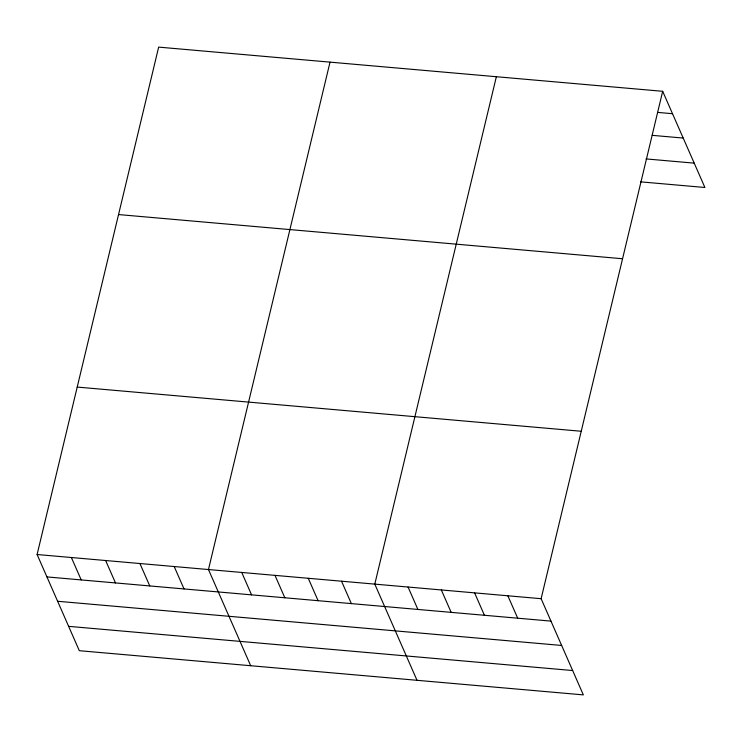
<?xml version="1.0" encoding="UTF-8"?>
<svg xmlns="http://www.w3.org/2000/svg" width="742" height="742" viewBox="0 0 742 742"><rect width="100%" height="100%" fill="white"/><g stroke="black" fill="none" stroke-linecap="round" stroke-linejoin="round"><path stroke-width="1.11" d="M662.68 91.303L541.122 598.701L583.342 694.883L79.32 650.697L37.1 554.515L158.658 47.117L662.68 91.303L704.9 187.485L640.661 181.855M330.023 62.133L208.465 569.541L250.694 665.722M496.352 76.723L374.793 584.121L417.013 680.303M657.597 112.394L672.512 113.702M652.227 135.341L683.197 138.058M646.032 158.918L694.215 163.138M118.544 214.559L622.566 258.745M77.214 387.074L581.236 431.26M37.1 554.515L541.122 598.701M46.931 576.914L550.954 621.11M57.626 601.27L561.648 645.457M68.635 626.35L572.657 670.536M507.853 595.78L517.693 618.188M474.592 592.867L484.424 615.276M441.323 589.955L451.164 612.354M408.063 587.033L417.894 609.442M341.524 581.199L351.365 603.608M308.264 578.287L318.095 600.695M274.994 575.365L284.835 597.774M241.734 572.453L251.566 594.861M174.194 566.536L184.025 588.935M139.923 563.53L149.754 585.93M105.642 560.525L115.483 582.924M71.371 557.52L81.212 579.919"/></g></svg>
